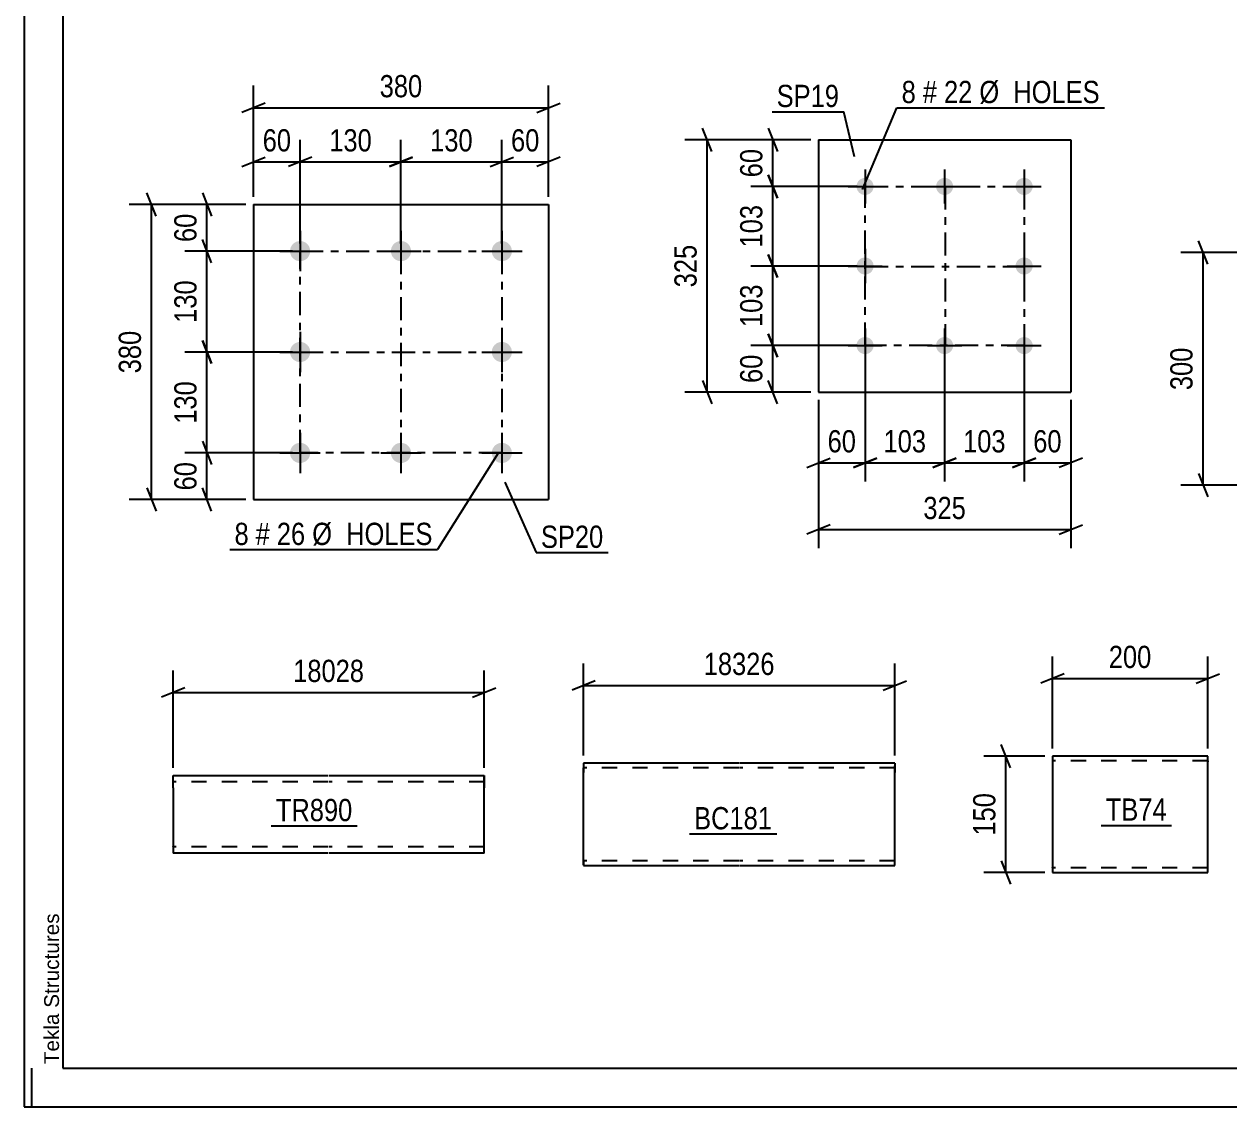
# Model space of a CAD drawing. Header units: millimetres. Extents: x 0 to 841, y 0 to 594.
# Drawn here: x 0 to 155.3, y 0 to 139.5 of the extents above; entities that cross this region are included whole.
import ezdxf

# ---------------------------------------------------------------- set-up
doc = ezdxf.new("R2010")
doc.units = ezdxf.units.MM
doc.linetypes.add('DXK_LINE_DOT2', pattern=[3.9198, 1.9599, -1.9599])
doc.linetypes.add('DXK_LINE_DOT3', pattern=[5.9187, 2.979, -0.9799, 0.9799, -0.9799])
doc.styles.add('Arial', font='ARIAL.TTF', dxfattribs={"height": 0.2})
doc.styles.add('Arial Narrow', font='ARIALN.TTF', dxfattribs={"height": 0.2})

# ---------------------------------------------------------------- blocks, each defined once
blk = doc.blocks.new('Unknown-814553284-1133')
at = {"color": 5, "linetype": 'Continuous'}
for p, q in [((0, 594), (0, 0)), ((5, 589), (5, 5)), ((1, 0), (1, 5)), ((5, 5), (836, 5)), ((0, 0), (841, 0))]:
    blk.add_line(p, q, dxfattribs=at)
at = {"color": 174, "linetype": 'Continuous', "style": 'Arial'}
blk.add_text('Tekla Structures', height=1.9102, rotation=90, dxfattribs=at).set_placement((4.5, 5.5))
blk = doc.blocks.new('Bolt-814553284-6730 - 6691')
at = {"linetype": 'Continuous'}
for points in [[(108.38, 119.68, -1), (108.38, 117.48, -1)], [(118.63, 119.68, -1), (118.63, 117.48, -1)], [(128.88, 119.68, -1), (128.88, 117.48, -1)], [(108.38, 109.43, -1), (108.38, 107.23, -1)], [(128.88, 109.43, -1), (128.88, 107.23, -1)], [(108.38, 99.18, -1), (108.38, 96.98, -1)], [(118.63, 99.18, -1), (118.63, 96.98, -1)], [(128.88, 99.18, -1), (128.88, 96.98, -1)]]:
    blk.add_hatch(color=1, dxfattribs=at).paths.add_polyline_path(points)
at = {"color": 1, "linetype": 'Continuous'}
for p, q in [((108.38, 120.78), (108.38, 116.38)), ((118.63, 120.78), (118.63, 116.38)), ((128.88, 120.78), (128.88, 116.38)), ((106.18, 118.58), (110.58, 118.58)), ((116.43, 118.58), (120.83, 118.58)), ((126.68, 118.58), (131.08, 118.58)), ((108.38, 110.53), (108.38, 106.13)), ((128.88, 110.53), (128.88, 106.13)), ((106.18, 108.33), (110.58, 108.33)), ((126.68, 108.33), (131.08, 108.33)), ((108.38, 100.28), (108.38, 95.88)), ((118.63, 100.28), (118.63, 95.88)), ((128.88, 100.28), (128.88, 95.88)), ((106.18, 98.08), (110.58, 98.08)), ((116.43, 98.08), (120.83, 98.08)), ((126.68, 98.08), (131.08, 98.08))]:
    blk.add_line(p, q, dxfattribs=at)
blk = doc.blocks.new('Part-814553284-6697 - 6691')
at = {"color": 2, "linetype": 'Continuous'}
for p, q in [((102.38, 124.58), (102.38, 92.08)), ((102.38, 124.58), (134.88, 124.58)), ((134.88, 124.58), (134.88, 92.08)), ((102.38, 92.08), (134.88, 92.08))]:
    blk.add_line(p, q, dxfattribs=at)
blk = doc.blocks.new('Part-814553284-6869 - 6864')
at = {"color": 2, "linetype": 'Continuous'}
for p, q in [((132.54, 45.19), (132.54, 30.29)), ((152.54, 45.19), (132.54, 45.19)), ((152.54, 31.39), (152.54, 45.19)), ((152.54, 30.19), (152.54, 31.39)), ((132.54, 30.29), (132.54, 30.19)), ((132.54, 30.19), (152.54, 30.19))]:
    blk.add_line(p, q, dxfattribs=at)
at = {"color": 7, "linetype": 'DXK_LINE_DOT2'}
for p, q in [((152.54, 44.59), (132.54, 44.59)), ((152.54, 44.59), (152.54, 44.55)), ((152.54, 44.55), (152.54, 44.59)), ((152.54, 44.45), (152.54, 44.55)), ((152.54, 44.55), (152.54, 44.45)), ((152.54, 30.84), (152.54, 31.16)), ((132.54, 30.79), (132.54, 30.84)), ((152.54, 30.79), (132.54, 30.79)), ((152.54, 30.79), (152.54, 30.84))]:
    blk.add_line(p, q, dxfattribs=at)
blk = doc.blocks.new('Bolt-814553284-6931 - 6897')
at = {"linetype": 'Continuous'}
for points in [[(35.57, 111.55, -1), (35.57, 108.95, -1)], [(48.57, 111.55, -1), (48.57, 108.95, -1)], [(61.57, 111.55, -1), (61.57, 108.95, -1)], [(35.57, 98.55, -1), (35.57, 95.95, -1)], [(61.57, 98.55, -1), (61.57, 95.95, -1)], [(35.57, 85.55, -1), (35.57, 82.95, -1)], [(48.57, 85.55, -1), (48.57, 82.95, -1)], [(61.57, 85.55, -1), (61.57, 82.95, -1)]]:
    blk.add_hatch(color=1, dxfattribs=at).paths.add_polyline_path(points)
at = {"color": 1, "linetype": 'Continuous'}
for p, q in [((35.57, 112.85), (35.57, 107.65)), ((48.57, 112.85), (48.57, 107.65)), ((61.57, 112.85), (61.57, 107.65)), ((32.97, 110.25), (38.17, 110.25)), ((45.97, 110.25), (51.17, 110.25)), ((58.97, 110.25), (64.17, 110.25)), ((35.57, 99.85), (35.57, 94.65)), ((61.57, 99.85), (61.57, 94.65)), ((32.97, 97.25), (38.17, 97.25)), ((58.97, 97.25), (64.17, 97.25)), ((35.57, 86.85), (35.57, 81.65)), ((48.57, 86.85), (48.57, 81.65)), ((61.57, 86.85), (61.57, 81.65)), ((32.97, 84.25), (38.17, 84.25)), ((45.97, 84.25), (51.17, 84.25)), ((58.97, 84.25), (64.17, 84.25))]:
    blk.add_line(p, q, dxfattribs=at)
blk = doc.blocks.new('Part-814553284-6936 - 6897')
at = {"color": 2, "linetype": 'Continuous'}
for p, q in [((29.57, 116.25), (29.57, 78.25)), ((29.57, 116.25), (67.57, 116.25)), ((67.57, 116.25), (67.57, 78.25)), ((29.57, 78.25), (67.57, 78.25))]:
    blk.add_line(p, q, dxfattribs=at)
blk = doc.blocks.new('Part-814553284-7162 - 7156')
at = {"color": 2, "linetype": 'Continuous'}
for p, q in [((72.11, 44.29), (72.11, 43.09)), ((92.11, 44.29), (72.11, 44.29)), ((112.21, 44.29), (92.21, 44.29)), ((112.21, 44.29), (112.21, 44.2)), ((112.21, 44.2), (112.21, 43.55)), ((112.21, 43.55), (112.21, 43.09)), ((72.11, 31.19), (72.11, 43.09)), ((112.21, 31.09), (112.21, 43.09)), ((72.11, 31.19), (72.11, 31.09)), ((72.11, 31.09), (92.11, 31.09)), ((92.21, 31.09), (112.21, 31.09))]:
    blk.add_line(p, q, dxfattribs=at)
at = {"color": 7, "linetype": 'DXK_LINE_DOT2'}
for p, q in [((72.11, 44.29), (72.11, 44.2)), ((72.11, 44.2), (72.11, 43.09)), ((92.11, 43.69), (72.11, 43.69)), ((72.11, 43.09), (72.11, 43.69)), ((112.21, 43.69), (92.21, 43.69)), ((112.21, 31.19), (112.21, 43.94)), ((112.21, 43.55), (112.21, 43.69)), ((72.11, 31.84), (72.11, 31.19)), ((72.11, 31.69), (72.11, 31.74)), ((92.11, 31.69), (72.11, 31.69)), ((112.21, 31.69), (92.21, 31.69)), ((112.21, 31.69), (112.21, 31.74))]:
    blk.add_line(p, q, dxfattribs=at)
blk = doc.blocks.new('Part-814553284-2247 - 2241')
at = {"color": 2, "linetype": 'Continuous'}
for p, q in [((19.2, 41.09), (19.2, 42.69)), ((19.2, 42.69), (39.2, 42.69)), ((39.3, 42.69), (59.3, 42.69)), ((59.3, 42.69), (59.3, 41.09)), ((19.2, 41.09), (19.2, 32.69)), ((59.3, 32.69), (59.3, 41.09)), ((39.2, 32.69), (19.2, 32.69)), ((59.3, 32.69), (39.3, 32.69))]:
    blk.add_line(p, q, dxfattribs=at)
at = {"color": 7, "linetype": 'DXK_LINE_DOT2'}
for p, q in [((59.3, 41.09), (59.3, 42.57)), ((39.2, 41.89), (19.2, 41.89)), ((59.3, 41.89), (39.3, 41.89)), ((19.2, 33.49), (19.2, 33.56)), ((39.2, 33.49), (19.2, 33.49)), ((59.3, 33.49), (39.3, 33.49)), ((59.3, 33.49), (59.3, 33.56))]:
    blk.add_line(p, q, dxfattribs=at)
blk = doc.blocks.new('Rectangle-814553284-6817 - 6691')
at = {"color": 1, "linetype": 'DXK_LINE_DOT3'}
blk.add_lwpolyline([(108.38, 118.58), (128.88, 118.58), (128.88, 98.08), (108.38, 98.08), (108.38, 118.58)], close=True, dxfattribs=at)
blk = doc.blocks.new('Rectangle-814553284-7023 - 6897')
at = {"color": 1, "linetype": 'DXK_LINE_DOT3'}
blk.add_lwpolyline([(35.57, 110.25), (61.57, 110.25), (61.57, 84.25), (35.57, 84.25), (35.57, 110.25)], close=True, dxfattribs=at)
blk = doc.blocks.new('Line-814553284-6810 - 6691')
at = {"color": 1, "linetype": 'DXK_LINE_DOT3'}
blk.add_line((118.68, 118.58), (118.68, 98.08), dxfattribs=at)
blk = doc.blocks.new('Line-814553284-7016 - 6897')
at = {"color": 1, "linetype": 'DXK_LINE_DOT3'}
blk.add_line((48.57, 110.25), (48.57, 84.25), dxfattribs=at)
blk = doc.blocks.new('Line-814553284-6803 - 6691')
at = {"color": 1, "linetype": 'DXK_LINE_DOT3'}
blk.add_line((108.38, 108.28), (128.88, 108.28), dxfattribs=at)
blk = doc.blocks.new('Line-814553284-7009 - 6897')
at = {"color": 1, "linetype": 'DXK_LINE_DOT3'}
blk.add_line((35.57, 97.25), (61.57, 97.25), dxfattribs=at)
blk = doc.blocks.new('StraightDimension-814553284-6757 - 6691')
at = {"color": 7, "linetype": 'Continuous'}
for p, q in [((102.38, 91.08), (102.38, 71.98)), ((134.88, 91.08), (134.88, 71.98)), ((103.88, 74.98), (100.88, 73.78)), ((133.38, 73.78), (136.38, 74.98)), ((102.38, 74.38), (134.88, 74.38))]:
    blk.add_line(p, q, dxfattribs=at)
at = {"color": 0}
blk.add_wipeout([(121.97, 75.13), (121.97, 79.33), (115.29, 79.33), (115.29, 75.13)], dxfattribs=at)
at = {"color": 3, "style": 'Arial Narrow'}
blk.add_text('325', height=2.863, dxfattribs=at).set_placement((115.89, 75.73))
blk = doc.blocks.new('StraightDimension-814553284-6732 - 6691')
at = {"color": 7, "linetype": 'Continuous'}
for p, q in [((95.89, 126.08), (97.09, 123.08)), ((101.38, 124.58), (93.64, 124.58)), ((96.49, 118.58), (96.49, 124.58)), ((97.09, 117.08), (95.89, 120.08)), ((107.38, 118.58), (93.64, 118.58))]:
    blk.add_line(p, q, dxfattribs=at)
at = {"color": 0}
blk.add_wipeout([(95.74, 124.01), (91.54, 124.01), (91.54, 119.16), (95.74, 119.16)], dxfattribs=at)
at = {"color": 3, "style": 'Arial Narrow'}
blk.add_text('60', height=2.863, rotation=90.0002, dxfattribs=at).set_placement((95.14, 119.76))
blk = doc.blocks.new('StraightDimension-814553284-6742 - 6691')
at = {"color": 7, "linetype": 'Continuous'}
for p, q in [((95.89, 99.58), (97.09, 96.58)), ((107.38, 98.08), (93.64, 98.08)), ((96.49, 92.08), (96.49, 98.08)), ((97.09, 90.58), (95.89, 93.58)), ((101.38, 92.08), (93.64, 92.08))]:
    blk.add_line(p, q, dxfattribs=at)
at = {"color": 0}
blk.add_wipeout([(95.74, 97.51), (91.54, 97.51), (91.54, 92.66), (95.74, 92.66)], dxfattribs=at)
at = {"color": 3, "style": 'Arial Narrow'}
blk.add_text('60', height=2.863, rotation=90.0002, dxfattribs=at).set_placement((95.14, 93.26))
blk = doc.blocks.new('StraightDimension-814553284-10382 - 6691')
at = {"color": 7, "linetype": 'Continuous'}
for p, q in [((95.89, 120.08), (97.09, 117.08)), ((107.38, 118.58), (93.64, 118.58)), ((96.49, 108.33), (96.49, 118.58)), ((97.09, 106.83), (95.89, 109.83)), ((107.38, 108.33), (93.64, 108.33))]:
    blk.add_line(p, q, dxfattribs=at)
at = {"color": 0}
blk.add_wipeout([(95.74, 116.8), (91.54, 116.8), (91.54, 110.12), (95.74, 110.12)], dxfattribs=at)
at = {"color": 3, "style": 'Arial Narrow'}
blk.add_text('103', height=2.863, rotation=90.0002, dxfattribs=at).set_placement((95.14, 110.72))
blk = doc.blocks.new('StraightDimension-814553284-6772 - 6691')
at = {"color": 7, "linetype": 'Continuous'}
for p, q in [((128.88, 97.08), (128.88, 80.57)), ((134.88, 91.08), (134.88, 80.57)), ((127.38, 82.37), (130.38, 83.57)), ((128.88, 82.97), (134.88, 82.97)), ((136.38, 83.57), (133.38, 82.37))]:
    blk.add_line(p, q, dxfattribs=at)
at = {"color": 0}
blk.add_wipeout([(134.31, 83.72), (134.31, 87.92), (129.45, 87.92), (129.45, 83.72)], dxfattribs=at)
at = {"color": 3, "style": 'Arial Narrow'}
blk.add_text('60', height=2.863, dxfattribs=at).set_placement((130.05, 84.32))
blk = doc.blocks.new('StraightDimension-814553284-6782 - 6691')
at = {"color": 7, "linetype": 'Continuous'}
for p, q in [((108.38, 97.08), (108.38, 80.57)), ((102.38, 91.08), (102.38, 80.57)), ((100.88, 82.37), (103.88, 83.57)), ((102.38, 82.97), (108.38, 82.97)), ((109.88, 83.57), (106.88, 82.37))]:
    blk.add_line(p, q, dxfattribs=at)
at = {"color": 0}
blk.add_wipeout([(107.81, 83.72), (107.81, 87.92), (102.95, 87.92), (102.95, 83.72)], dxfattribs=at)
at = {"color": 3, "style": 'Arial Narrow'}
blk.add_text('60', height=2.863, dxfattribs=at).set_placement((103.55, 84.32))
blk = doc.blocks.new('StraightDimension-814553284-6793 - 6691')
at = {"color": 7, "linetype": 'Continuous'}
for p, q in [((88.62, 123.08), (87.42, 126.08)), ((101.38, 124.58), (85.17, 124.58)), ((88.02, 92.08), (88.02, 124.58)), ((87.42, 93.58), (88.62, 90.58)), ((101.38, 92.08), (85.17, 92.08))]:
    blk.add_line(p, q, dxfattribs=at)
at = {"color": 0}
blk.add_wipeout([(87.27, 111.68), (83.07, 111.68), (83.07, 104.99), (87.27, 104.99)], dxfattribs=at)
at = {"color": 3, "style": 'Arial Narrow'}
blk.add_text('325', height=2.863, rotation=90.0002, dxfattribs=at).set_placement((86.67, 105.59))
blk = doc.blocks.new('StraightDimension-814553284-10380 - 6691')
at = {"color": 7, "linetype": 'Continuous'}
for p, q in [((95.89, 109.83), (97.09, 106.83)), ((107.38, 108.33), (93.64, 108.33)), ((96.49, 98.08), (96.49, 108.33)), ((97.09, 96.58), (95.89, 99.58)), ((107.38, 98.08), (93.64, 98.08))]:
    blk.add_line(p, q, dxfattribs=at)
at = {"color": 0}
blk.add_wipeout([(95.74, 106.55), (91.54, 106.55), (91.54, 99.87), (95.74, 99.87)], dxfattribs=at)
at = {"color": 3, "style": 'Arial Narrow'}
blk.add_text('103', height=2.863, rotation=90.0002, dxfattribs=at).set_placement((95.14, 100.47))
blk = doc.blocks.new('StraightDimension-814553284-10402 - 6691')
at = {"color": 7, "linetype": 'Continuous'}
for p, q in [((108.38, 97.08), (108.38, 80.57)), ((118.63, 97.08), (118.63, 80.57)), ((106.88, 82.37), (109.88, 83.57)), ((108.38, 82.97), (118.63, 82.97)), ((120.13, 83.57), (117.13, 82.37))]:
    blk.add_line(p, q, dxfattribs=at)
at = {"color": 0}
blk.add_wipeout([(116.85, 83.72), (116.85, 87.92), (110.16, 87.92), (110.16, 83.72)], dxfattribs=at)
at = {"color": 3, "style": 'Arial Narrow'}
blk.add_text('103', height=2.863, dxfattribs=at).set_placement((110.76, 84.32))
blk = doc.blocks.new('StraightDimension-814553284-10404 - 6691')
at = {"color": 7, "linetype": 'Continuous'}
for p, q in [((118.63, 97.08), (118.63, 80.57)), ((128.88, 97.08), (128.88, 80.57)), ((117.13, 82.37), (120.13, 83.57)), ((118.63, 82.97), (128.88, 82.97)), ((130.38, 83.57), (127.38, 82.37))]:
    blk.add_line(p, q, dxfattribs=at)
at = {"color": 0}
blk.add_wipeout([(127.1, 83.72), (127.1, 87.92), (120.41, 87.92), (120.41, 83.72)], dxfattribs=at)
at = {"color": 3, "style": 'Arial Narrow'}
blk.add_text('103', height=2.863, dxfattribs=at).set_placement((121.01, 84.32))
blk = doc.blocks.new('StraightDimension-814553284-6882 - 6864')
at = {"color": 7, "linetype": 'Continuous'}
for p, q in [((132.54, 46.19), (132.54, 58.04)), ((152.54, 46.19), (152.54, 58.04)), ((134.04, 55.79), (131.04, 54.59)), ((132.54, 55.19), (152.54, 55.19)), ((151.04, 54.59), (154.04, 55.79))]:
    blk.add_line(p, q, dxfattribs=at)
at = {"color": 0}
blk.add_wipeout([(145.88, 55.94), (145.88, 60.14), (139.19, 60.14), (139.19, 55.94)], dxfattribs=at)
at = {"color": 3, "style": 'Arial Narrow'}
blk.add_text('200', height=2.863, dxfattribs=at).set_placement((139.79, 56.54))
blk = doc.blocks.new('StraightDimension-814553284-6871 - 6864')
at = {"color": 7, "linetype": 'Continuous'}
for p, q in [((127.12, 43.69), (125.92, 46.69)), ((131.54, 45.19), (123.67, 45.19)), ((126.52, 30.19), (126.52, 45.19)), ((125.92, 31.69), (127.12, 28.69)), ((131.54, 30.19), (123.67, 30.19))]:
    blk.add_line(p, q, dxfattribs=at)
at = {"color": 0}
blk.add_wipeout([(125.77, 41.04), (121.57, 41.04), (121.57, 34.35), (125.77, 34.35)], dxfattribs=at)
at = {"color": 3, "style": 'Arial Narrow'}
blk.add_text('150', height=2.863, rotation=90.0002, dxfattribs=at).set_placement((125.17, 34.95))
blk = doc.blocks.new('StraightDimension-814553284-6959 - 6897')
at = {"color": 7, "linetype": 'Continuous'}
for p, q in [((61.57, 111.25), (61.57, 124.59)), ((67.57, 117.25), (67.57, 124.59)), ((60.07, 121.14), (63.07, 122.34)), ((61.57, 121.74), (67.57, 121.74)), ((69.07, 122.34), (66.07, 121.14))]:
    blk.add_line(p, q, dxfattribs=at)
at = {"color": 0}
blk.add_wipeout([(67, 122.49), (67, 126.69), (62.15, 126.69), (62.15, 122.49)], dxfattribs=at)
at = {"color": 3, "style": 'Arial Narrow'}
blk.add_text('60', height=2.863, dxfattribs=at).set_placement((62.75, 123.09))
blk = doc.blocks.new('StraightDimension-814553284-6995 - 6897')
at = {"color": 7, "linetype": 'Continuous'}
for p, q in [((22.97, 117.75), (24.17, 114.75)), ((28.57, 116.25), (20.72, 116.25)), ((23.57, 110.25), (23.57, 116.25)), ((34.57, 110.25), (20.72, 110.25)), ((24.17, 108.75), (22.97, 111.75))]:
    blk.add_line(p, q, dxfattribs=at)
at = {"color": 0}
blk.add_wipeout([(22.82, 115.68), (18.62, 115.68), (18.62, 110.82), (22.82, 110.82)], dxfattribs=at)
at = {"color": 3, "style": 'Arial Narrow'}
blk.add_text('60', height=2.863, rotation=90.0002, dxfattribs=at).set_placement((22.22, 111.42))
blk = doc.blocks.new('StraightDimension-814553284-6938 - 6897')
at = {"color": 7, "linetype": 'Continuous'}
for p, q in [((29.57, 117.25), (29.57, 131.57)), ((67.57, 117.25), (67.57, 131.57)), ((31.07, 129.32), (28.07, 128.12)), ((66.07, 128.12), (69.07, 129.32)), ((29.57, 128.72), (67.57, 128.72))]:
    blk.add_line(p, q, dxfattribs=at)
at = {"color": 0}
blk.add_wipeout([(51.92, 129.47), (51.92, 133.67), (45.23, 133.67), (45.23, 129.47)], dxfattribs=at)
at = {"color": 3, "style": 'Arial Narrow'}
blk.add_text('380', height=2.863, dxfattribs=at).set_placement((45.83, 130.07))
blk = doc.blocks.new('StraightDimension-814553284-6949 - 6897')
at = {"color": 7, "linetype": 'Continuous'}
for p, q in [((29.57, 117.25), (29.57, 124.59)), ((35.57, 111.25), (35.57, 124.59)), ((28.07, 121.14), (31.07, 122.34)), ((29.57, 121.74), (35.57, 121.74)), ((37.07, 122.34), (34.07, 121.14))]:
    blk.add_line(p, q, dxfattribs=at)
at = {"color": 0}
blk.add_wipeout([(35, 122.49), (35, 126.69), (30.15, 126.69), (30.15, 122.49)], dxfattribs=at)
at = {"color": 3, "style": 'Arial Narrow'}
blk.add_text('60', height=2.863, dxfattribs=at).set_placement((30.75, 123.09))
blk = doc.blocks.new('StraightDimension-814553284-6974 - 6897')
at = {"color": 7, "linetype": 'Continuous'}
for p, q in [((17.01, 114.75), (15.81, 117.75)), ((28.57, 116.25), (13.56, 116.25)), ((16.41, 78.25), (16.41, 116.25)), ((15.81, 79.75), (17.01, 76.75)), ((28.57, 78.25), (13.56, 78.25))]:
    blk.add_line(p, q, dxfattribs=at)
at = {"color": 0}
blk.add_wipeout([(15.66, 100.59), (11.46, 100.59), (11.46, 93.91), (15.66, 93.91)], dxfattribs=at)
at = {"color": 3, "style": 'Arial Narrow'}
blk.add_text('380', height=2.863, rotation=90.0002, dxfattribs=at).set_placement((15.06, 94.51))
blk = doc.blocks.new('StraightDimension-814553284-6985 - 6897')
at = {"color": 7, "linetype": 'Continuous'}
for p, q in [((22.97, 85.75), (24.17, 82.75)), ((34.57, 84.25), (20.72, 84.25)), ((23.57, 78.25), (23.57, 84.25)), ((24.17, 76.75), (22.97, 79.75)), ((28.57, 78.25), (20.72, 78.25))]:
    blk.add_line(p, q, dxfattribs=at)
at = {"color": 0}
blk.add_wipeout([(22.82, 83.68), (18.62, 83.68), (18.62, 78.82), (22.82, 78.82)], dxfattribs=at)
at = {"color": 3, "style": 'Arial Narrow'}
blk.add_text('60', height=2.863, rotation=90.0002, dxfattribs=at).set_placement((22.22, 79.42))
blk = doc.blocks.new('StraightDimension-814553284-10342 - 6897')
at = {"color": 7, "linetype": 'Continuous'}
for p, q in [((35.57, 111.25), (35.57, 124.59)), ((48.57, 111.25), (48.57, 124.59)), ((37.07, 122.34), (34.07, 121.14)), ((35.57, 121.74), (48.57, 121.74)), ((47.07, 121.14), (50.07, 122.34))]:
    blk.add_line(p, q, dxfattribs=at)
at = {"color": 0}
blk.add_wipeout([(45.42, 122.49), (45.42, 126.69), (38.73, 126.69), (38.73, 122.49)], dxfattribs=at)
at = {"color": 3, "style": 'Arial Narrow'}
blk.add_text('130', height=2.863, dxfattribs=at).set_placement((39.33, 123.09))
blk = doc.blocks.new('StraightDimension-814553284-10344 - 6897')
at = {"color": 7, "linetype": 'Continuous'}
for p, q in [((48.57, 111.25), (48.57, 124.59)), ((61.57, 111.25), (61.57, 124.59)), ((50.07, 122.34), (47.07, 121.14)), ((48.57, 121.74), (61.57, 121.74)), ((60.07, 121.14), (63.07, 122.34))]:
    blk.add_line(p, q, dxfattribs=at)
at = {"color": 0}
blk.add_wipeout([(58.42, 122.49), (58.42, 126.69), (51.73, 126.69), (51.73, 122.49)], dxfattribs=at)
at = {"color": 3, "style": 'Arial Narrow'}
blk.add_text('130', height=2.863, dxfattribs=at).set_placement((52.33, 123.09))
blk = doc.blocks.new('StraightDimension-814553284-10364 - 6897')
at = {"color": 7, "linetype": 'Continuous'}
for p, q in [((24.17, 95.75), (22.97, 98.75)), ((34.57, 97.25), (20.72, 97.25)), ((23.57, 84.25), (23.57, 97.25)), ((22.97, 85.75), (24.17, 82.75)), ((34.57, 84.25), (20.72, 84.25))]:
    blk.add_line(p, q, dxfattribs=at)
at = {"color": 0}
blk.add_wipeout([(22.82, 94.09), (18.62, 94.09), (18.62, 87.41), (22.82, 87.41)], dxfattribs=at)
at = {"color": 3, "style": 'Arial Narrow'}
blk.add_text('130', height=2.863, rotation=90.0002, dxfattribs=at).set_placement((22.22, 88.01))
blk = doc.blocks.new('StraightDimension-814553284-10366 - 6897')
at = {"color": 7, "linetype": 'Continuous'}
for p, q in [((34.57, 110.25), (20.72, 110.25)), ((24.17, 108.75), (22.97, 111.75)), ((23.57, 97.25), (23.57, 110.25)), ((22.97, 98.75), (24.17, 95.75)), ((34.57, 97.25), (20.72, 97.25))]:
    blk.add_line(p, q, dxfattribs=at)
at = {"color": 0}
blk.add_wipeout([(22.82, 107.09), (18.62, 107.09), (18.62, 100.41), (22.82, 100.41)], dxfattribs=at)
at = {"color": 3, "style": 'Arial Narrow'}
blk.add_text('130', height=2.863, rotation=90.0002, dxfattribs=at).set_placement((22.22, 101.01))
blk = doc.blocks.new('StraightDimension-814553284-7165 - 7156')
at = {"color": 7, "linetype": 'Continuous'}
for p, q in [((72.11, 45.29), (72.11, 57.14)), ((112.21, 45.29), (112.21, 57.14)), ((73.61, 54.89), (70.61, 53.69)), ((110.71, 53.69), (113.71, 54.89)), ((72.11, 54.29), (112.21, 54.29))]:
    blk.add_line(p, q, dxfattribs=at)
at = {"color": 0}
blk.add_wipeout([(97.33, 55.04), (97.33, 59.24), (86.99, 59.24), (86.99, 55.04)], dxfattribs=at)
at = {"color": 3, "style": 'Arial Narrow'}
blk.add_text('18326', height=2.863, dxfattribs=at).set_placement((87.59, 55.64))
blk = doc.blocks.new('StraightDimension-814553284-2324 - 2241')
at = {"color": 7, "linetype": 'Continuous'}
for p, q in [((19.2, 43.69), (19.2, 56.24)), ((59.3, 43.69), (59.3, 56.24)), ((20.7, 53.99), (17.7, 52.79)), ((19.2, 53.39), (59.3, 53.39)), ((57.8, 52.79), (60.8, 53.99))]:
    blk.add_line(p, q, dxfattribs=at)
at = {"color": 0}
blk.add_wipeout([(44.42, 54.14), (44.42, 58.34), (34.08, 58.34), (34.08, 54.14)], dxfattribs=at)
at = {"color": 3, "style": 'Arial Narrow'}
blk.add_text('18028', height=2.863, dxfattribs=at).set_placement((34.68, 54.74))
blk = doc.blocks.new('StraightDimension-814553284-2106 - 1949')
at = {"color": 7, "linetype": 'Continuous'}
for p, q in [((152.53, 108.58), (151.33, 111.58)), ((169.23, 110.08), (149.08, 110.08)), ((151.93, 80.08), (151.93, 110.08)), ((151.33, 81.58), (152.53, 78.58)), ((169.23, 80.08), (149.08, 80.08))]:
    blk.add_line(p, q, dxfattribs=at)
at = {"color": 0}
blk.add_wipeout([(151.18, 98.42), (146.98, 98.42), (146.98, 91.74), (151.18, 91.74)], dxfattribs=at)
at = {"color": 3, "style": 'Arial Narrow'}
blk.add_text('300', height=2.863, rotation=90.0002, dxfattribs=at).set_placement((150.58, 92.34))
blk = doc.blocks.new('Mark-814553284-6693 - 6691')
at = {"color": 0}
blk.add_wipeout([(105.03, 128.81), (105.03, 131.81), (96.99, 131.81), (96.99, 128.81)], dxfattribs=at)
blk.add_wipeout([(105.03, 128.81), (105.03, 131.81), (96.99, 131.81), (96.99, 128.81)], dxfattribs=at)
at = {"color": 30, "linetype": 'Continuous'}
for p in [(96.39, 128.21), (107.02, 122.41)]:
    blk.add_line(p, (105.63, 128.21), dxfattribs=at)
at = {"color": 3, "style": 'Arial Narrow'}
blk.add_text('SP19', height=2.863, dxfattribs=at).set_placement((96.99, 128.81))
blk = doc.blocks.new('Mark-814553284-6726 - 6691')
at = {"color": 0}
for points in [[(114.92, 129.32), (114.92, 132.32), (113.09, 132.32), (113.09, 129.32)], [(117.65, 129.32), (117.65, 132.32), (115.82, 132.32), (115.82, 129.32)], [(122.21, 129.32), (122.21, 132.32), (118.55, 132.32), (118.55, 129.32)], [(138.63, 129.32), (138.63, 132.32), (123.11, 132.32), (123.11, 129.32)]]:
    blk.add_wipeout(points, dxfattribs=at)
for points in [[(114.92, 129.32), (114.92, 132.32), (113.09, 132.32), (113.09, 129.32)], [(117.65, 129.32), (117.65, 132.32), (115.82, 132.32), (115.82, 129.32)], [(122.21, 129.32), (122.21, 132.32), (118.55, 132.32), (118.55, 129.32)], [(138.63, 129.32), (138.63, 132.32), (123.11, 132.32), (123.11, 129.32)]]:
    blk.add_wipeout(points, dxfattribs=at)
at = {"color": 7, "linetype": 'Continuous'}
for p, q in [((108.03, 118.17), (112.49, 128.72)), ((112.49, 128.72), (139.23, 128.72))]:
    blk.add_line(p, q, dxfattribs=at)
at = {"color": 3, "style": 'Arial Narrow'}
for s, height, p in [('8', 2.86, (113.09, 129.32)), ('#', 2.86, (115.82, 129.32)), ('22', 2.863, (118.55, 129.32)), ('Ø  HOLES', 2.863, (123.11, 129.32))]:
    blk.add_text(s, height=height, dxfattribs=at).set_placement(p)
blk = doc.blocks.new('Mark-814553284-6867 - 6864')
at = {"color": 0}
blk.add_wipeout([(147.26, 36.87), (147.26, 39.87), (139.4, 39.87), (139.4, 36.87)], dxfattribs=at)
blk.add_wipeout([(147.26, 36.87), (147.26, 39.87), (139.4, 39.87), (139.4, 36.87)], dxfattribs=at)
at = {"color": 30, "linetype": 'Continuous'}
blk.add_line((138.8, 36.27), (147.86, 36.27), dxfattribs=at)
at = {"color": 3, "style": 'Arial Narrow'}
blk.add_text('TB74', height=2.863, dxfattribs=at).set_placement((139.4, 36.87))
blk = doc.blocks.new('Mark-814553284-6927 - 6897')
at = {"color": 0}
for points in [[(28.95, 72.39), (28.95, 75.39), (27.12, 75.39), (27.12, 72.39)], [(31.67, 72.39), (31.67, 75.39), (29.85, 75.39), (29.85, 72.39)], [(36.23, 72.39), (36.23, 75.39), (32.57, 75.39), (32.57, 72.39)], [(52.66, 72.39), (52.66, 75.39), (37.13, 75.39), (37.13, 72.39)]]:
    blk.add_wipeout(points, dxfattribs=at)
for points in [[(28.95, 72.39), (28.95, 75.39), (27.12, 75.39), (27.12, 72.39)], [(31.67, 72.39), (31.67, 75.39), (29.85, 75.39), (29.85, 72.39)], [(36.23, 72.39), (36.23, 75.39), (32.57, 75.39), (32.57, 72.39)], [(52.66, 72.39), (52.66, 75.39), (37.13, 75.39), (37.13, 72.39)]]:
    blk.add_wipeout(points, dxfattribs=at)
at = {"color": 7, "linetype": 'Continuous'}
for p in [(61.08, 84.22), (26.52, 71.79)]:
    blk.add_line(p, (53.26, 71.79), dxfattribs=at)
at = {"color": 3, "style": 'Arial Narrow'}
for s, height, p in [('8', 2.86, (27.12, 72.39)), ('#', 2.86, (29.85, 72.39)), ('26', 2.863, (32.57, 72.39)), ('Ø  HOLES', 2.863, (37.13, 72.39))]:
    blk.add_text(s, height=height, dxfattribs=at).set_placement(p)
blk = doc.blocks.new('Mark-814553284-6932 - 6897')
at = {"color": 0}
blk.add_wipeout([(74.65, 72.02), (74.65, 75.02), (66.61, 75.02), (66.61, 72.02)], dxfattribs=at)
blk.add_wipeout([(74.65, 72.02), (74.65, 75.02), (66.61, 75.02), (66.61, 72.02)], dxfattribs=at)
at = {"color": 30, "linetype": 'Continuous'}
for p, q in [((61.95, 80.49), (66.01, 71.42)), ((66.01, 71.42), (75.25, 71.42))]:
    blk.add_line(p, q, dxfattribs=at)
at = {"color": 3, "style": 'Arial Narrow'}
blk.add_text('SP20', height=2.863, dxfattribs=at).set_placement((66.61, 72.02))
blk = doc.blocks.new('Mark-814553284-7160 - 7156')
at = {"color": 0}
blk.add_wipeout([(96.4, 35.76), (96.4, 38.76), (86.35, 38.76), (86.35, 35.76)], dxfattribs=at)
blk.add_wipeout([(96.4, 35.76), (96.4, 38.76), (86.35, 38.76), (86.35, 35.76)], dxfattribs=at)
at = {"color": 30, "linetype": 'Continuous'}
blk.add_line((85.75, 35.16), (97, 35.16), dxfattribs=at)
at = {"color": 3, "style": 'Arial Narrow'}
blk.add_text('BC181', height=2.863, dxfattribs=at).set_placement((86.35, 35.76))
blk = doc.blocks.new('Mark-814553284-2245 - 2241')
at = {"color": 0}
blk.add_wipeout([(42.32, 36.81), (42.32, 39.81), (32.45, 39.81), (32.45, 36.81)], dxfattribs=at)
blk.add_wipeout([(42.32, 36.81), (42.32, 39.81), (32.45, 39.81), (32.45, 36.81)], dxfattribs=at)
at = {"color": 30, "linetype": 'Continuous'}
blk.add_line((31.85, 36.21), (42.92, 36.21), dxfattribs=at)
at = {"color": 3, "style": 'Arial Narrow'}
blk.add_text('TR890', height=2.863, dxfattribs=at).set_placement((32.45, 36.81))

msp = doc.modelspace()

# ---------------------------------------------------------------- block references
for name in ['Unknown-814553284-1133', 'Part-814553284-6697 - 6691', 'Bolt-814553284-6730 - 6691', 'Rectangle-814553284-6817 - 6691', 'Line-814553284-6810 - 6691', 'Part-814553284-6936 - 6897', 'Bolt-814553284-6931 - 6897', 'Rectangle-814553284-7023 - 6897', 'Line-814553284-7016 - 6897', 'Line-814553284-6803 - 6691', 'Line-814553284-7009 - 6897', 'Part-814553284-6869 - 6864', 'Part-814553284-7162 - 7156', 'Part-814553284-2247 - 2241']:
    msp.add_blockref(name, (0, 0))

# ---------------------------------------------------------------- next in the draw order: block references
for name in ['StraightDimension-814553284-6959 - 6897', 'StraightDimension-814553284-6732 - 6691', 'StraightDimension-814553284-6995 - 6897', 'StraightDimension-814553284-2106 - 1949', 'StraightDimension-814553284-6757 - 6691', 'Mark-814553284-6932 - 6897', 'StraightDimension-814553284-7165 - 7156', 'StraightDimension-814553284-6882 - 6864', 'StraightDimension-814553284-2324 - 2241', 'Mark-814553284-2245 - 2241', 'Mark-814553284-6867 - 6864', 'Mark-814553284-7160 - 7156']:
    msp.add_blockref(name, (0, 0))

# ---------------------------------------------------------------- next in the draw order: block references
for name in ['StraightDimension-814553284-6938 - 6897', 'StraightDimension-814553284-10382 - 6691', 'StraightDimension-814553284-6742 - 6691', 'StraightDimension-814553284-6772 - 6691', 'StraightDimension-814553284-6871 - 6864']:
    msp.add_blockref(name, (0, 0))

# ---------------------------------------------------------------- next in the draw order: block references
for name in ['Mark-814553284-6726 - 6691', 'StraightDimension-814553284-6949 - 6897', 'StraightDimension-814553284-6782 - 6691']:
    msp.add_blockref(name, (0, 0))

# ---------------------------------------------------------------- next in the draw order: block references
for name in ['StraightDimension-814553284-10342 - 6897', 'StraightDimension-814553284-6793 - 6691', 'StraightDimension-814553284-6974 - 6897']:
    msp.add_blockref(name, (0, 0))

# ---------------------------------------------------------------- next in the draw order: block references
for name in ['Mark-814553284-6693 - 6691', 'StraightDimension-814553284-10344 - 6897', 'StraightDimension-814553284-10380 - 6691', 'StraightDimension-814553284-6985 - 6897']:
    msp.add_blockref(name, (0, 0))

# ---------------------------------------------------------------- next in the draw order: block references
for name in ['StraightDimension-814553284-10364 - 6897', 'StraightDimension-814553284-10402 - 6691']:
    msp.add_blockref(name, (0, 0))

# ---------------------------------------------------------------- next in the draw order: block references
for name in ['StraightDimension-814553284-10366 - 6897', 'StraightDimension-814553284-10404 - 6691', 'Mark-814553284-6927 - 6897']:
    msp.add_blockref(name, (0, 0))

doc.saveas('drawing.dxf')
